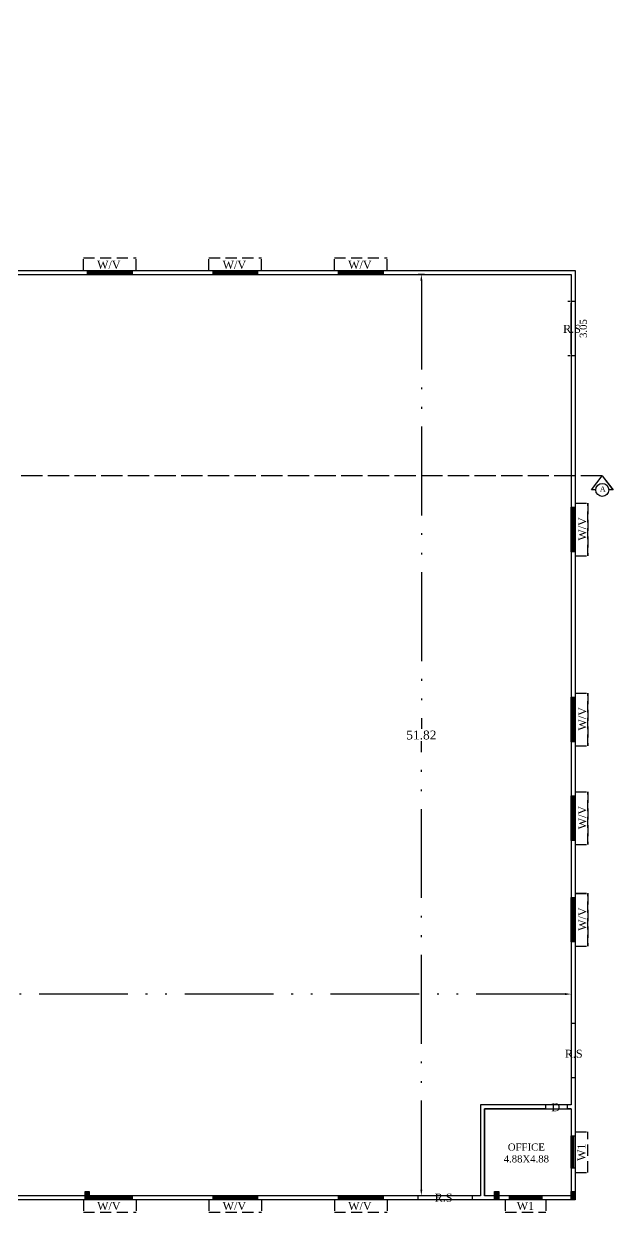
# Model space of a CAD drawing. Header units: metres. Extents: x -80702 to -80622, y -97322 to -97193.
# Drawn here: x -80660.8 to -80627.6, y -97319.7 to -97252.9 of the extents above; entities that cross this region are included whole.
import ezdxf

# ---------------------------------------------------------------- set-up
doc = ezdxf.new("R2010")
doc.units = ezdxf.units.M
doc.header["$MEASUREMENT"] = 0
doc.header["$PDMODE"] = 3
doc.header["$PDSIZE"] = -0.7
for name, pattern in [('1', [0]), ('ACAD_ISO02W100', [15, 12, -3]), ('BOUND', [8, 5, -1, 0, -1, 0, -1]), ('CONTINULUS', [0]), ('HIDDEN', [0.375, 0.25, -0.125])]:
    doc.linetypes.add(name, pattern=pattern)
for name, color, linetype in [('BLK_1_COVERED_AREA', 140, '1'), ('BLK_1_FLR_0_BLT_UP_AREA', 46, '1'), ('BLK_1_FLR_0_CARPET_AREA', 46, '1'), ('BLK_1_FLR_0_EXIT_WIDTH_DOOR', 2, '1'), ('FMB_OR_PLR', 70, '1'), ('WORKSHOP_AREA', 4, '1')]:
    doc.layers.add(name, color=color, linetype=linetype)
doc.styles.add('ANAND', font='times.ttf')
doc.styles.add('TIMES NEW ROMAN', font='times.ttf')
doc.dimstyles.new('style overrides', dxfattribs={"dimtxt": 0.3, "dimasz": 0.3, "dimexe": 0.18, "dimexo": 0.0625, "dimgap": 0.09, "dimtad": 0, "dimtih": 1, "dimtoh": 1, "dimzin": 0, "dimdsep": 46, "dimtxsty": 'Standard', "dimcen": 0.09, "dimadec": 0, "dimazin": 0, "dimtfac": 1, "dimtofl": 0, "dimtmove": 1, "dimatfit": 3, "dimfxl": 0, "dimtolj": 1, "dimtzin": 0, "dimarcsym": 0})
doc.dimstyles.new('V1', dxfattribs={"dimtxt": 0.3, "dimasz": 0.1, "dimexe": 0.18, "dimexo": 0.0625, "dimgap": 0.09, "dimtad": 1, "dimzin": 0, "dimdsep": 46, "dimtxsty": 'ANAND', "dimcen": 0.09, "dimadec": 0, "dimazin": 0, "dimtfac": 1, "dimtix": 1, "dimtofl": 0, "dimtmove": 2, "dimatfit": 0, "dimfxl": 0, "dimtolj": 1, "dimtzin": 0, "dimarcsym": 0})

# ---------------------------------------------------------------- blocks, each defined once
blk = doc.blocks.new('*D39')
at = {"layer": 'BLK_1_FLR_0_EXIT_WIDTH_DOOR', "color": 0, "lineweight": -2}
for p, q in [((-80630.008, -97268.508), (-80630.126, -97268.508)), ((-80629.946, -97271.458), (-80629.946, -97268.608)), ((-80630.008, -97271.558), (-80630.126, -97271.558))]:
    blk.add_line(p, q, dxfattribs=at)
for points in [[(-80629.962, -97268.608), (-80629.929, -97268.608), (-80629.946, -97268.508)], [(-80629.962, -97271.458), (-80629.929, -97271.458), (-80629.946, -97271.558)]]:
    blk.add_solid(points, dxfattribs=at)
at = {"layer": 'Defpoints', "color": 0, "lineweight": -2}
for p in [(-80629.946, -97268.508), (-80629.946, -97268.508), (-80629.946, -97271.558)]:
    blk.add_point(p, dxfattribs=at)
at = {"layer": 'BLK_1_FLR_0_EXIT_WIDTH_DOOR', "color": 0, "insert": (-80629.258, -97270.032), "char_height": 0.4, "attachment_point": 5, "rotation": 90, "style": 'TIMES NEW ROMAN'}
blk.add_mtext('\\A1;3.05', dxfattribs=at)
blk = doc.blocks.new('*D46')
at = {"layer": 'Defpoints', "color": 0, "linetype": '1', "lineweight": -2}
for p in [(-80694.103, -97307.088), (-80629.946, -97307.088), (-80629.946, -97307.463)]:
    blk.add_point(p, dxfattribs=at)
at = {"layer": 'FMB_OR_PLR', "color": 0, "linetype": 'BOUND', "lineweight": -2}
for p, q in [((-80694.103, -97307.283), (-80694.103, -97307.643)), ((-80693.753, -97307.463), (-80662.915, -97307.463)), ((-80630.296, -97307.463), (-80661.134, -97307.463))]:
    blk.add_line(p, q, dxfattribs=at)
at = {"layer": 'FMB_OR_PLR', "color": 0, "linetype": '1', "lineweight": -2}
blk.add_line((-80629.946, -97307.283), (-80629.946, -97307.643), dxfattribs=at)
for points in [[(-80693.753, -97307.405), (-80693.753, -97307.521), (-80694.103, -97307.463)], [(-80630.296, -97307.405), (-80630.296, -97307.521), (-80629.946, -97307.463)]]:
    blk.add_solid(points, dxfattribs=at)
at = {"layer": 'FMB_OR_PLR', "color": 0, "linetype": '1', "lineweight": -2, "insert": (-80662.024, -97307.463), "char_height": 0.5, "attachment_point": 5, "style": 'TIMES NEW ROMAN'}
blk.add_mtext('\\A1;64.16', dxfattribs=at)
blk = doc.blocks.new('*D47')
at = {"layer": 'Defpoints', "color": 0, "linetype": '1', "lineweight": -2}
for p in [(-80637.914, -97266.99), (-80638.378, -97318.806), (-80637.914, -97318.806)]:
    blk.add_point(p, dxfattribs=at)
at = {"layer": 'FMB_OR_PLR', "color": 0, "linetype": 'BOUND', "lineweight": -2}
for p, q in [((-80638.198, -97266.99), (-80638.558, -97266.99)), ((-80638.378, -97267.34), (-80638.378, -97292.553)), ((-80638.378, -97318.456), (-80638.378, -97293.243))]:
    blk.add_line(p, q, dxfattribs=at)
at = {"layer": 'FMB_OR_PLR', "color": 0, "linetype": '1', "lineweight": -2}
blk.add_line((-80638.198, -97318.806), (-80638.558, -97318.806), dxfattribs=at)
for points in [[(-80638.436, -97267.34), (-80638.319, -97267.34), (-80638.378, -97266.99)], [(-80638.436, -97318.456), (-80638.319, -97318.456), (-80638.378, -97318.806)]]:
    blk.add_solid(points, dxfattribs=at)
at = {"layer": 'FMB_OR_PLR', "color": 0, "linetype": '1', "lineweight": -2, "insert": (-80638.378, -97292.898), "char_height": 0.5, "attachment_point": 5, "style": 'TIMES NEW ROMAN'}
blk.add_mtext('\\A1;51.82', dxfattribs=at)

msp = doc.modelspace()

# ---------------------------------------------------------------- hatches: boundary and pattern name
at = {"linetype": '1', "lineweight": -2}
h = msp.add_hatch(color=0, dxfattribs=at)
h.dxf.hatch_style = 1
h.paths.add_polyline_path([(-80657.3, -97318.577), (-80657.07, -97318.577), (-80657.07, -97319.034), (-80657.3, -97319.034)])
h = msp.add_hatch(color=0, dxfattribs=at)
h.dxf.hatch_style = 1
h.paths.add_polyline_path([(-80634.253, -97318.577), (-80634.023, -97318.577), (-80634.023, -97319.034), (-80634.253, -97319.034)])
h = msp.add_hatch(color=0, dxfattribs=at)
h.dxf.hatch_style = 1
h.paths.add_polyline_path([(-80629.946, -97318.577), (-80629.716, -97318.577), (-80629.716, -97319.034), (-80629.946, -97319.034)])

# ---------------------------------------------------------------- linework, layer by layer
at = {"linetype": 'HIDDEN', "lineweight": -3, "ltscale": 2.5}
for p, q in [((-80657.397, -97266.758), (-80657.397, -97266.058)), ((-80657.397, -97266.058), (-80654.434, -97266.058)), ((-80654.434, -97266.758), (-80654.434, -97266.058)), ((-80650.332, -97266.76), (-80650.332, -97266.06)), ((-80650.332, -97266.06), (-80647.369, -97266.06)), ((-80647.369, -97266.76), (-80647.369, -97266.06)), ((-80643.268, -97266.76), (-80643.268, -97266.06)), ((-80643.268, -97266.06), (-80640.304, -97266.06)), ((-80640.304, -97266.76), (-80640.304, -97266.06)), ((-80629.716, -97279.849), (-80629.016, -97279.849)), ((-80629.716, -97279.851), (-80629.016, -97279.851)), ((-80629.016, -97279.849), (-80629.016, -97282.813)), ((-80629.016, -97282.814), (-80629.016, -97279.851)), ((-80629.716, -97282.813), (-80629.016, -97282.813)), ((-80629.716, -97282.814), (-80629.016, -97282.814)), ((-80629.716, -97290.532), (-80629.016, -97290.532)), ((-80629.716, -97290.533), (-80629.016, -97290.533)), ((-80629.016, -97290.532), (-80629.016, -97293.495)), ((-80629.016, -97293.497), (-80629.016, -97290.533)), ((-80629.716, -97293.495), (-80629.016, -97293.495)), ((-80629.716, -97293.497), (-80629.016, -97293.497)), ((-80629.716, -97296.087), (-80629.016, -97296.087)), ((-80629.716, -97296.088), (-80629.016, -97296.088)), ((-80629.016, -97296.087), (-80629.016, -97299.05)), ((-80629.016, -97299.052), (-80629.016, -97296.088)), ((-80629.716, -97299.05), (-80629.016, -97299.05)), ((-80629.716, -97299.052), (-80629.016, -97299.052)), ((-80629.716, -97301.797), (-80629.016, -97301.797)), ((-80629.716, -97301.798), (-80629.016, -97301.798)), ((-80629.016, -97301.797), (-80629.016, -97304.76)), ((-80629.016, -97304.762), (-80629.016, -97301.798)), ((-80629.716, -97304.76), (-80629.016, -97304.76)), ((-80629.716, -97304.762), (-80629.016, -97304.762)), ((-80629.716, -97315.205), (-80629.016, -97315.205)), ((-80629.016, -97317.495), (-80629.016, -97315.205)), ((-80629.716, -97317.495), (-80629.016, -97317.495)), ((-80657.397, -97319.034), (-80657.397, -97319.734)), ((-80654.434, -97319.034), (-80654.434, -97319.734)), ((-80650.332, -97319.034), (-80650.332, -97319.734)), ((-80647.369, -97319.034), (-80647.369, -97319.734)), ((-80643.268, -97319.034), (-80643.268, -97319.734)), ((-80640.304, -97319.034), (-80640.304, -97319.734)), ((-80633.654, -97319.034), (-80633.654, -97319.734)), ((-80631.365, -97319.034), (-80631.365, -97319.734)), ((-80657.397, -97319.734), (-80654.434, -97319.734)), ((-80650.332, -97319.734), (-80647.369, -97319.734)), ((-80643.268, -97319.734), (-80640.304, -97319.734)), ((-80633.654, -97319.734), (-80631.365, -97319.734))]:
    msp.add_line(p, q, dxfattribs=at)
at = {"color": 0, "linetype": '1', "lineweight": -2}
for p, q in [((-80672.615, -97266.988), (-80629.946, -97266.988)), ((-80672.385, -97266.758), (-80629.716, -97266.758)), ((-80629.946, -97266.988), (-80629.946, -97268.508)), ((-80629.716, -97266.758), (-80629.716, -97268.508)), ((-80629.716, -97268.508), (-80629.946, -97268.508)), ((-80629.716, -97271.558), (-80629.946, -97271.558)), ((-80629.946, -97271.558), (-80629.946, -97309.124)), ((-80629.716, -97271.558), (-80629.716, -97309.124)), ((-80629.716, -97309.124), (-80629.946, -97309.124)), ((-80629.716, -97312.174), (-80629.946, -97312.174)), ((-80629.946, -97312.174), (-80629.946, -97313.694)), ((-80629.716, -97312.174), (-80629.716, -97319.034)), ((-80635.056, -97313.694), (-80635.056, -97318.804)), ((-80631.396, -97313.694), (-80635.056, -97313.694)), ((-80634.826, -97313.924), (-80634.826, -97318.804)), ((-80631.396, -97313.924), (-80634.826, -97313.924)), ((-80631.396, -97313.694), (-80631.396, -97313.924)), ((-80629.946, -97313.694), (-80630.176, -97313.694)), ((-80630.176, -97313.694), (-80630.176, -97313.924)), ((-80629.946, -97313.924), (-80630.176, -97313.924)), ((-80629.946, -97313.924), (-80629.946, -97318.804)), ((-80638.566, -97318.804), (-80694.103, -97318.804)), ((-80638.566, -97318.804), (-80638.566, -97319.034)), ((-80635.056, -97318.804), (-80635.516, -97318.804)), ((-80635.516, -97318.804), (-80635.516, -97319.034)), ((-80629.946, -97318.804), (-80634.826, -97318.804)), ((-80638.566, -97319.034), (-80694.333, -97319.034)), ((-80629.716, -97319.034), (-80635.516, -97319.034))]:
    msp.add_line(p, q, dxfattribs=at)
at = {"color": 0}
for p, q in [((-80657.167, -97266.843), (-80654.662, -97266.843)), ((-80657.167, -97266.873), (-80654.662, -97266.873)), ((-80657.167, -97266.903), (-80654.662, -97266.903)), ((-80650.102, -97266.845), (-80647.598, -97266.845)), ((-80650.102, -97266.875), (-80647.598, -97266.875)), ((-80650.102, -97266.905), (-80647.598, -97266.905)), ((-80643.038, -97266.845), (-80640.533, -97266.845)), ((-80643.038, -97266.875), (-80640.533, -97266.875)), ((-80643.038, -97266.905), (-80640.533, -97266.905)), ((-80629.861, -97280.079), (-80629.861, -97282.584)), ((-80629.831, -97280.079), (-80629.831, -97282.584)), ((-80629.801, -97280.079), (-80629.801, -97282.584)), ((-80629.861, -97290.762), (-80629.861, -97293.267)), ((-80629.831, -97290.762), (-80629.831, -97293.267)), ((-80629.801, -97290.762), (-80629.801, -97293.267)), ((-80629.861, -97296.317), (-80629.861, -97298.822)), ((-80629.831, -97296.317), (-80629.831, -97298.822)), ((-80629.801, -97296.317), (-80629.801, -97298.822)), ((-80629.861, -97302.027), (-80629.861, -97304.532)), ((-80629.831, -97302.027), (-80629.831, -97304.532)), ((-80629.801, -97302.027), (-80629.801, -97304.532)), ((-80629.861, -97317.265), (-80629.861, -97315.434)), ((-80629.831, -97317.265), (-80629.831, -97315.434)), ((-80629.801, -97317.265), (-80629.801, -97315.434)), ((-80657.167, -97318.889), (-80654.662, -97318.889)), ((-80657.167, -97318.919), (-80654.662, -97318.919)), ((-80657.167, -97318.949), (-80654.662, -97318.949)), ((-80650.102, -97318.889), (-80647.598, -97318.889)), ((-80650.102, -97318.919), (-80647.598, -97318.919)), ((-80650.102, -97318.949), (-80647.598, -97318.949)), ((-80643.038, -97318.889), (-80640.533, -97318.889)), ((-80643.038, -97318.919), (-80640.533, -97318.919)), ((-80643.038, -97318.949), (-80640.533, -97318.949)), ((-80633.424, -97318.889), (-80631.594, -97318.889)), ((-80633.424, -97318.919), (-80631.594, -97318.919)), ((-80633.424, -97318.949), (-80631.594, -97318.949))]:
    msp.add_line(p, q, dxfattribs=at)
at = {"color": 0, "linetype": 'ACAD_ISO02W100', "ltscale": 0.1}
msp.add_line((-80628.193, -97278.322), (-80695.656, -97278.322), dxfattribs=at)
at = {"color": 0, "linetype": 'CONTINULUS'}
for p, q in [((-80628.807, -97279.105, 3.952), (-80628.193, -97278.322)), ((-80627.577, -97279.105, 3.952), (-80628.19, -97278.322))]:
    msp.add_line(p, q, dxfattribs=at)
at = {"color": 0, "linetype": '1', "lineweight": -2}
for points in [[(-80654.662, -97266.758), (-80654.662, -97266.988), (-80657.167, -97266.988), (-80657.167, -97266.758)], [(-80647.598, -97266.76), (-80647.598, -97266.99), (-80650.102, -97266.99), (-80650.102, -97266.76)], [(-80640.533, -97266.76), (-80640.533, -97266.99), (-80643.038, -97266.99), (-80643.038, -97266.76)], [(-80629.716, -97282.584), (-80629.946, -97282.584), (-80629.946, -97280.079), (-80629.716, -97280.079)], [(-80629.716, -97293.267), (-80629.946, -97293.267), (-80629.946, -97290.762), (-80629.716, -97290.762)], [(-80629.716, -97298.822), (-80629.946, -97298.822), (-80629.946, -97296.317), (-80629.716, -97296.317)], [(-80629.716, -97304.532), (-80629.946, -97304.532), (-80629.946, -97302.027), (-80629.716, -97302.027)], [(-80629.946, -97315.434), (-80629.716, -97315.434), (-80629.716, -97317.265), (-80629.946, -97317.265)], [(-80657.3, -97318.577), (-80657.07, -97318.577), (-80657.07, -97319.034), (-80657.3, -97319.034)], [(-80654.662, -97318.804), (-80654.662, -97319.034), (-80657.167, -97319.034), (-80657.167, -97318.804)], [(-80647.598, -97318.804), (-80647.598, -97319.034), (-80650.102, -97319.034), (-80650.102, -97318.804)], [(-80640.533, -97318.804), (-80640.533, -97319.034), (-80643.038, -97319.034), (-80643.038, -97318.804)], [(-80634.253, -97318.577), (-80634.023, -97318.577), (-80634.023, -97319.034), (-80634.253, -97319.034)], [(-80631.594, -97318.804), (-80631.594, -97319.034), (-80633.424, -97319.034), (-80633.424, -97318.804)], [(-80629.946, -97318.577), (-80629.716, -97318.577), (-80629.716, -97319.034), (-80629.946, -97319.034)]]:
    msp.add_lwpolyline(points, close=True, dxfattribs=at)
at = {"color": 0, "linetype": 'CONTINULUS', "elevation": 3.952}
msp.add_lwpolyline([(-80628.558, -97279.105), (-80628.807, -97279.105), (-80628.193, -97278.322), (-80627.577, -97279.105), (-80627.825, -97279.105, 0.414214)], format="xyb", dxfattribs=at)
at = {"color": 0, "linetype": 'CONTINULUS'}
msp.add_circle((-80628.192, -97279.105, 3.952), 0.366, dxfattribs=at)
at = {"layer": 'BLK_1_COVERED_AREA', "color": 140, "linetype": '1', "lineweight": -2}
msp.add_lwpolyline([(-80694.333, -97319.034), (-80694.333, -97252.887), (-80672.385, -97252.887), (-80672.385, -97266.758), (-80629.716, -97266.758), (-80629.716, -97319.034)], close=True, dxfattribs=at)
at = {"layer": 'BLK_1_FLR_0_BLT_UP_AREA', "color": 45, "linetype": '1', "lineweight": -2}
msp.add_lwpolyline([(-80694.333, -97319.034), (-80694.333, -97252.887), (-80672.385, -97252.887), (-80672.385, -97266.758), (-80629.716, -97266.758), (-80629.716, -97319.034)], close=True, dxfattribs=at)
at = {"layer": 'BLK_1_FLR_0_CARPET_AREA', "color": 45, "linetype": '1', "lineweight": -2}
for points in [[(-80694.103, -97318.806), (-80694.103, -97256.458), (-80687.423, -97256.458), (-80687.423, -97253.118), (-80672.615, -97253.118), (-80672.615, -97266.99), (-80629.946, -97266.99), (-80629.946, -97313.696), (-80635.056, -97313.696), (-80635.056, -97318.806)], [(-80634.826, -97313.926), (-80629.946, -97313.926), (-80629.946, -97318.806), (-80634.826, -97318.806)]]:
    msp.add_lwpolyline(points, close=True, dxfattribs=at)
at = {"layer": 'WORKSHOP_AREA', "color": 4, "linetype": '1', "lineweight": -2}
for points in [[(-80694.103, -97318.806), (-80694.103, -97256.458), (-80687.423, -97256.458), (-80687.423, -97253.118), (-80672.615, -97253.118), (-80672.615, -97266.99), (-80629.946, -97266.99), (-80629.946, -97313.696), (-80635.056, -97313.696), (-80635.056, -97318.806)], [(-80634.826, -97313.924), (-80629.946, -97313.924), (-80629.946, -97318.804), (-80634.826, -97318.804)]]:
    msp.add_lwpolyline(points, close=True, dxfattribs=at)

# ---------------------------------------------------------------- texts
at = {"color": 0, "style": 'TIMES NEW ROMAN'}
msp.add_text('A', height=0.3, rotation=359.80204, dxfattribs=at).set_placement((-80628.334, -97279.202, 0.072))
at = {"color": 0, "lineweight": -3, "ltscale": 0.2, "attachment_point": 5}
for s, insert, char_height, width in [('\\A1;{\\fTimes New Roman|b0|i0|c0|p18;W/V}', (-80655.967, -97266.446), 0.45, 1.74479), ('\\A1;{\\fTimes New Roman|b0|i0|c0|p18;W/V}', (-80648.902, -97266.448), 0.45, 1.74479), ('\\A1;{\\fTimes New Roman|b0|i0|c0|p18;W/V}', (-80641.837, -97266.448), 0.45, 1.74479), ('\\A1;{\\fTimes New Roman|b0|i0|c0|p18;R.S}', (-80629.897, -97270.051), 0.45, 1.74479), ('\\A1;{\\fTimes New Roman|b0|i0|c0|p18;R.S}', (-80629.801, -97310.824), 0.45, 1.74479), ('\\A1;{\\fTimes New Roman|b0|i0|c0|p18;D}', (-80630.81, -97313.827), 0.45, 1.74479), ('\\A1;{\\fTimes New Roman|b0|i0|c0|p18;OFFICE \\P4.88X4.88}', (-80632.468, -97316.405), 0.4, 9.16388), ('\\A1;{\\fTimes New Roman|b0|i0|c0|p18;R.S}', (-80637.127, -97318.919), 0.45, 1.74479), ('\\A1;{\\fTimes New Roman|b0|i0|c0|p18;W/V}', (-80655.967, -97319.384), 0.45, 1.74479), ('\\A1;{\\fTimes New Roman|b0|i0|c0|p18;W/V}', (-80648.902, -97319.384), 0.45, 1.74479), ('\\A1;{\\fTimes New Roman|b0|i0|c0|p18;W/V}', (-80641.837, -97319.384), 0.45, 1.74479), ('\\A1;{\\fTimes New Roman|b0|i0|c0|p18;W1}', (-80632.518, -97319.384), 0.45, 1.74479)]:
    msp.add_mtext(s, dxfattribs=dict(at, insert=insert, char_height=char_height, width=width))
at = {"color": 0, "lineweight": -3, "ltscale": 0.2, "char_height": 0.45, "width": 1.74479, "attachment_point": 5, "rotation": 90}
for s, insert in [('\\A1;{\\fTimes New Roman|b0|i0|c0|p18;W/V}', (-80629.314, -97281.301)), ('\\A1;{\\fTimes New Roman|b0|i0|c0|p18;W/V}', (-80629.314, -97291.983)), ('\\A1;{\\fTimes New Roman|b0|i0|c0|p18;W/V}', (-80629.314, -97297.538)), ('\\A1;{\\fTimes New Roman|b0|i0|c0|p18;W/V}', (-80629.314, -97303.248)), ('\\A1;{\\fTimes New Roman|b0|i0|c0|p18;W1}', (-80629.365, -97316.359))]:
    msp.add_mtext(s, dxfattribs=dict(at, insert=insert))

# ---------------------------------------------------------------- dimensions: what is measured, and where the dimension line sits
at = {"layer": 'BLK_1_FLR_0_EXIT_WIDTH_DOOR', "color": 2}
dim = msp.add_linear_dim(base=(-80629.946, -97268.508), p1=(-80629.946, -97271.558), p2=(-80629.946, -97268.508), angle=90, dimstyle='V1', override={"dimtxt": 0.4, "dimtxsty": 'TIMES NEW ROMAN'}, dxfattribs=at)
dim.commit()
dim.dimension.update_dxf_attribs({"geometry": '*D39', "text_midpoint": (-80629.258, -97270.032), "dimtype": 161})
at = {"layer": 'FMB_OR_PLR', "color": 0, "linetype": '1', "lineweight": -2}
dim = msp.add_linear_dim(base=(-80638.378, -97318.806), p1=(-80637.914, -97266.99), p2=(-80637.914, -97318.806), angle=90, dimstyle='style overrides', override={"dimtxt": 0.5, "dimasz": 0.35, "dimtxsty": 'TIMES NEW ROMAN', "dimfxl": 0.18, "dimfxlon": 1, "dimarcsym": 1}, dxfattribs=at)
dim.commit()
dim.dimension.update_dxf_attribs({"geometry": '*D47', "text_midpoint": (-80638.378, -97292.898)})
dim = msp.add_linear_dim(base=(-80629.946, -97307.463), p1=(-80694.103, -97307.088), p2=(-80629.946, -97307.088), dimstyle='style overrides', override={"dimtxt": 0.5, "dimasz": 0.35, "dimtxsty": 'TIMES NEW ROMAN', "dimfxl": 0.18, "dimfxlon": 1, "dimarcsym": 1}, dxfattribs=at)
dim.commit()
dim.dimension.update_dxf_attribs({"geometry": '*D46', "text_midpoint": (-80662.024, -97307.463)})

doc.saveas('drawing.dxf')
